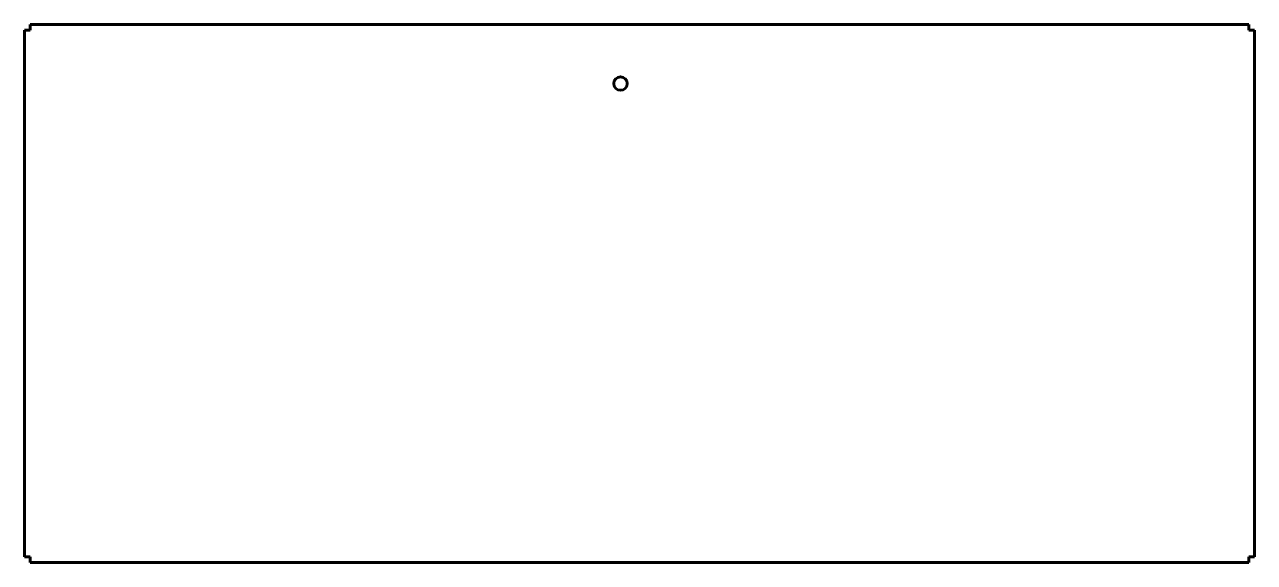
# Model space of a CAD drawing. Header units: millimetres. Extents: x 0 to 2006, y -876 to 0.
import ezdxf

# ---------------------------------------------------------------- set-up
doc = ezdxf.new("R2010")
doc.units = ezdxf.units.MM
for name, pattern in [('K5LT32794', [0]), ('K5LT32795', [0]), ('K5LT32796', [0]), ('K5LT32797', [0]), ('K5LT32798', [0]), ('K5LT32799', [0]), ('K5LT32800', [0]), ('K5LT32801', [0]), ('K5LT32802', [0])]:
    doc.linetypes.add(name, pattern=pattern)
doc.layers.add('Системный слой', color=7, linetype='Continuous')

msp = doc.modelspace()

# ---------------------------------------------------------------- linework, layer by layer
at = {"layer": 'Системный слой', "color": 18, "linetype": 'K5LT32794', "lineweight": 60, "true_color": 0x000000}
for p, q in [((9, 0), (9, -9)), ((9, -9), (0, -9))]:
    msp.add_line(p, q, dxfattribs=at)
at = {"layer": 'Системный слой', "color": 3, "linetype": 'K5LT32798', "lineweight": 60, "true_color": 0x00ff00}
msp.add_line((9, 0), (1997, 0), dxfattribs=at)
at = {"layer": 'Системный слой', "color": 5, "linetype": 'K5LT32797', "lineweight": 60, "true_color": 0x0000ff}
for p, q in [((1997, 0), (1997, -9)), ((1997, -9), (2006, -9))]:
    msp.add_line(p, q, dxfattribs=at)
at = {"layer": 'Системный слой', "color": 1, "linetype": 'K5LT32800', "lineweight": 60, "true_color": 0xff0000}
msp.add_line((0, -9), (0, -867), dxfattribs=at)
at = {"layer": 'Системный слой', "color": 6, "linetype": 'K5LT32801', "lineweight": 60, "true_color": 0xff00ff}
msp.add_line((2006, -9), (2006, -867), dxfattribs=at)
at = {"layer": 'Системный слой', "color": 1, "linetype": 'K5LT32795', "lineweight": 60, "true_color": 0xfe0000}
for p, q in [((9, -867), (0, -867)), ((9, -876), (9, -867))]:
    msp.add_line(p, q, dxfattribs=at)
at = {"layer": 'Системный слой', "color": 2, "linetype": 'K5LT32799', "lineweight": 60, "true_color": 0xfeff00}
msp.add_line((9, -876), (1997, -876), dxfattribs=at)
at = {"layer": 'Системный слой', "color": 6, "linetype": 'K5LT32796', "lineweight": 60, "true_color": 0xfe00ff}
for p in [(1997, -876), (2006, -867)]:
    msp.add_line(p, (1997, -867), dxfattribs=at)
at = {"layer": 'Системный слой', "color": 18, "linetype": 'K5LT32802', "lineweight": 60, "true_color": 0x000000}
msp.add_circle((972, -96), 11, dxfattribs=at)

doc.saveas('drawing.dxf')
